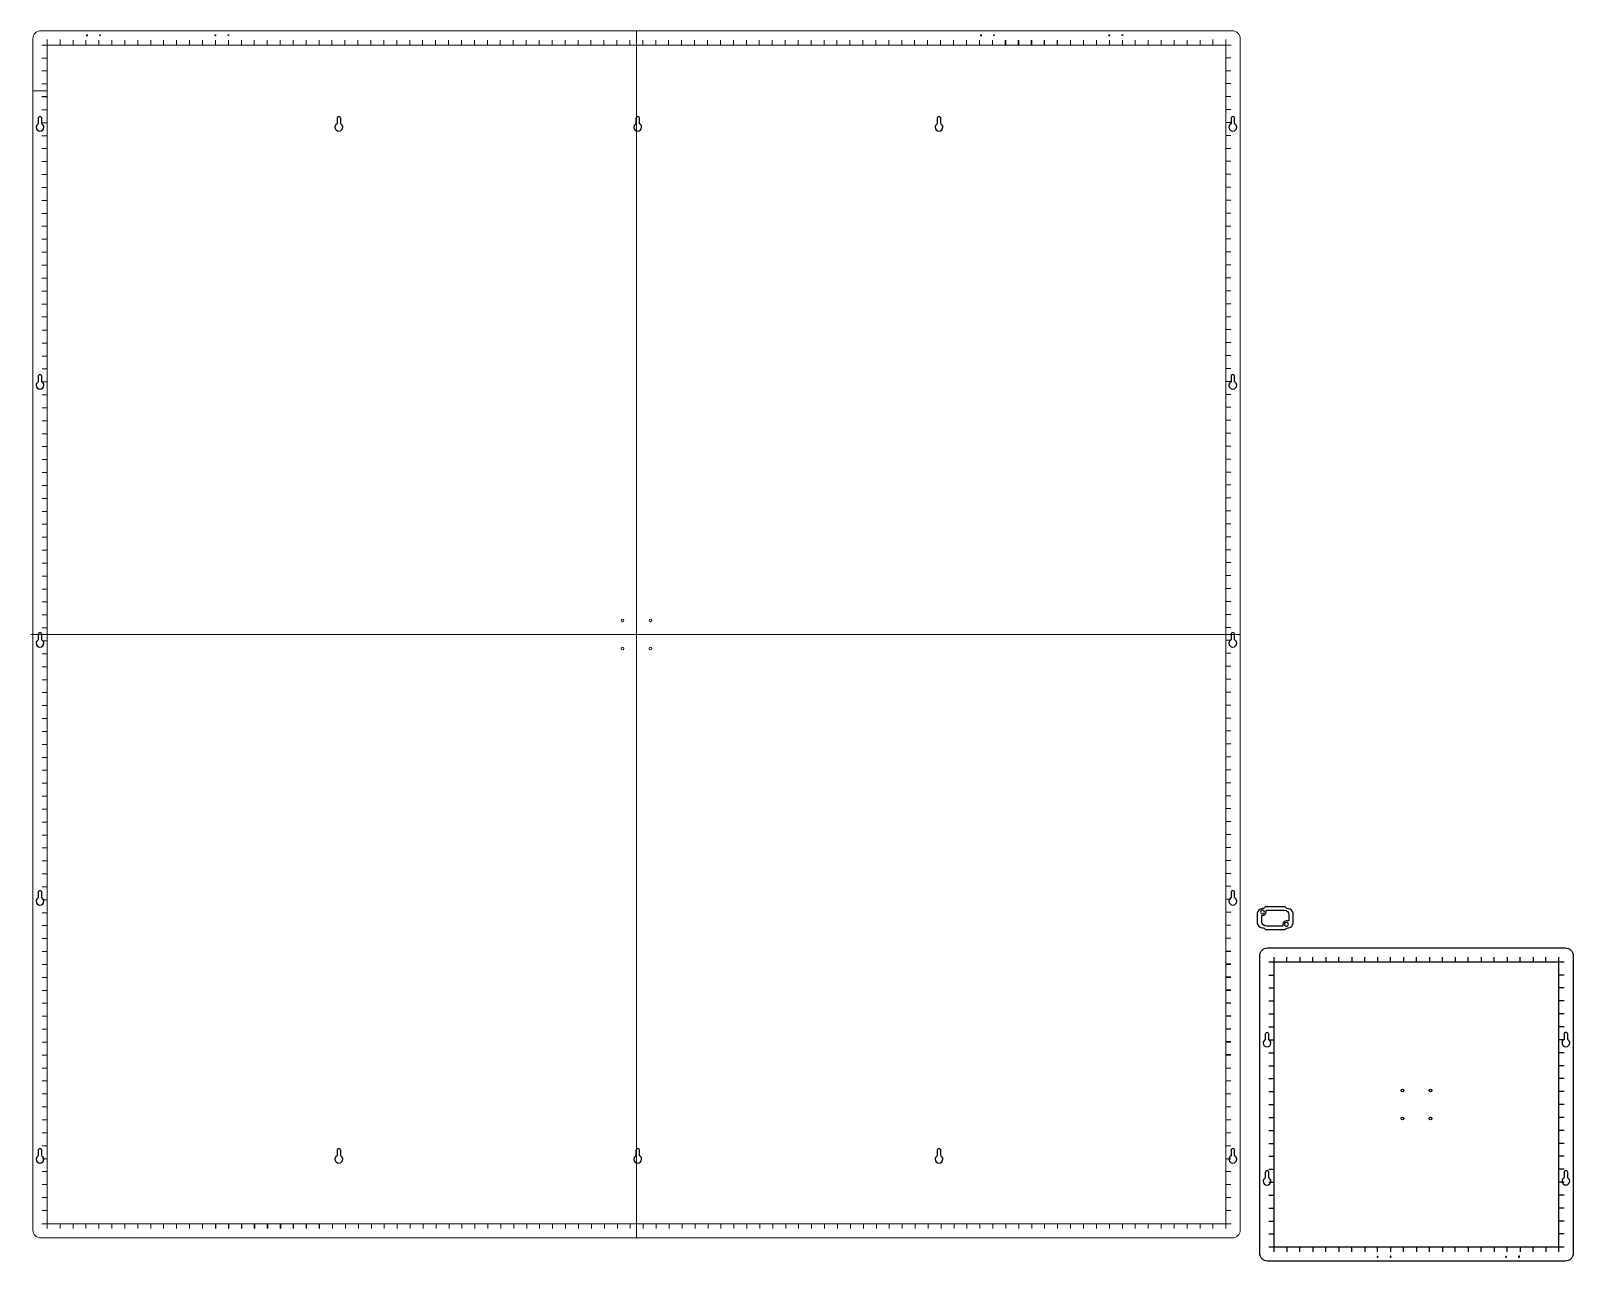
# Model space of a CAD drawing. Header units: millimetres. Extents: x 26 to 979, y 13 to 773.
import ezdxf

# ---------------------------------------------------------------- set-up
doc = ezdxf.new("R2010")
doc.units = ezdxf.units.MM
doc.layers.add('Build platform acrylic', color=1, linetype='CONTINUOUS', lineweight=0, true_color=0xff0000)
doc.layers.add('Build platform acrylic text', color=5, linetype='CONTINUOUS', lineweight=0, true_color=0x0000ff)
doc.layers.add('Layer_1', color=7, linetype='CONTINUOUS', true_color=0xffffff)

msp = doc.modelspace()

# ---------------------------------------------------------------- linework, layer by layer
at = {"layer": 'Build platform acrylic', "color": 1, "true_color": 0xff0000}
for p, q in [((676.79, 772.97), (124.46, 772.97)), ((27.66, 123.83), (27.66, 676.16)), ((773.59, 123.83), (773.59, 676.16)), ((676.79, 27.03), (124.46, 27.03))]:
    msp.add_line(p, q, dxfattribs=at)
for points in [[(32.46, 772.97), (216.46, 772.97), (216.46, 772.97)], [(584.79, 772.97), (768.79, 772.97), (768.79, 772.97)], [(27.66, 584.16), (27.66, 768.17)], [(773.59, 768.17), (773.59, 584.16)], [(391.96, 407.85), (391.96, 407.85)], [(409.29, 407.85), (409.29, 407.85)], [(391.96, 390.52), (391.96, 390.52)], [(409.24, 390.52), (409.24, 390.52)], [(27.66, 31.83), (27.66, 215.84)], [(773.59, 215.84), (773.59, 31.83)], [(216.46, 27.03), (32.46, 27.03)], [(768.79, 27.03), (584.79, 27.03)]]:
    msp.add_lwpolyline(points, dxfattribs=at)
for points in [[(27.66, 768.17), (27.66, 770.82), (29.81, 772.97), (32.46, 772.97)], [(768.79, 772.97), (771.44, 772.97), (773.59, 770.82), (773.59, 768.17)], [(391.16, 408.65), (391.16, 409.09), (391.52, 409.45), (391.96, 409.45)], [(391.96, 407.85), (391.52, 407.85), (391.16, 408.21), (391.16, 408.65)], [(391.96, 409.45), (392.4, 409.45), (392.76, 409.09), (392.76, 408.65)], [(392.76, 408.65), (392.76, 408.21), (392.4, 407.85), (391.96, 407.85)], [(408.49, 408.65), (408.49, 409.09), (408.85, 409.45), (409.29, 409.45)], [(409.29, 407.85), (408.85, 407.85), (408.49, 408.21), (408.49, 408.65)], [(409.29, 409.45), (409.73, 409.45), (410.09, 409.09), (410.09, 408.65)], [(410.09, 408.65), (410.09, 408.21), (409.73, 407.85), (409.29, 407.85)], [(391.16, 391.32), (391.16, 391.76), (391.52, 392.12), (391.96, 392.12)], [(391.96, 390.52), (391.52, 390.52), (391.16, 390.88), (391.16, 391.32)], [(391.96, 392.12), (392.4, 392.12), (392.76, 391.76), (392.76, 391.32)], [(392.76, 391.32), (392.76, 390.88), (392.4, 390.52), (391.96, 390.52)], [(408.44, 391.32), (408.44, 391.76), (408.8, 392.12), (409.24, 392.12)], [(409.24, 390.52), (408.8, 390.52), (408.44, 390.88), (408.44, 391.32)], [(409.24, 392.12), (409.68, 392.12), (410.04, 391.76), (410.04, 391.32)], [(410.04, 391.32), (410.04, 390.88), (409.68, 390.52), (409.24, 390.52)], [(32.46, 27.03), (29.81, 27.03), (27.66, 29.18), (27.66, 31.83)], [(773.59, 31.83), (773.59, 29.18), (771.44, 27.03), (768.79, 27.03)]]:
    msp.add_open_spline(points, degree=3, dxfattribs=at)
at = {"layer": 'Build platform acrylic text', "color": 5, "true_color": 0x0000ff}
for p, q in [((400.63, 27.03), (400.63, 772.97)), ((773.59, 400), (27.66, 400))]:
    msp.add_line(p, q, dxfattribs=at)
at = {"layer": 'Build platform acrylic text'}
for p, q in [((27.66, 735.81), (36.46, 735.81)), ((26.41, 400), (578.74, 400))]:
    msp.add_line(p, q, dxfattribs=at)
at = {"layer": 'Build platform acrylic text', "color": 5, "true_color": 0x0000ff}
for points in [[(215.71, 764.17), (33.21, 764.17)], [(215.71, 764.17), (33.21, 764.17)], [(36.46, 767.58), (36.46, 585.08)], [(36.46, 767.25), (36.46, 585.08)], [(44.46, 767.58), (44.46, 764.33)], [(44.46, 764.17), (44.46, 767.25)], [(44.46, 764.17), (44.46, 767.25)], [(52.46, 767.25), (52.46, 764.17)], [(52.46, 767.25), (52.46, 764.17)], [(60.46, 764.17), (60.46, 767.25)], [(60.46, 764.17), (60.46, 767.25)], [(60.77, 770.19), (60.77, 770.19)], [(68.46, 767.25), (68.46, 764.17)], [(68.46, 767.25), (68.46, 764.17)], [(68.82, 770.34), (68.82, 770.34)], [(76.46, 764.17), (76.46, 767.25)], [(76.46, 764.17), (76.46, 767.25)], [(84.46, 767.25), (84.46, 764.17)], [(84.46, 767.25), (84.46, 764.17)], [(92.46, 764.17), (92.46, 767.25)], [(92.46, 764.17), (92.46, 767.25)], [(100.46, 767.25), (100.46, 764.17)], [(100.46, 767.25), (100.46, 764.17)], [(108.46, 764.17), (108.46, 767.25)], [(108.46, 764.17), (108.46, 767.25)], [(116.46, 767.25), (116.46, 764.17)], [(116.46, 767.25), (116.46, 764.17)], [(124.46, 764.17), (124.46, 767.25)], [(124.46, 764.17), (124.46, 767.25)], [(132.46, 767.25), (132.46, 764.17)], [(132.46, 767.25), (132.46, 764.17)], [(140.12, 770.19), (140.12, 770.19)], [(140.46, 764.17), (140.46, 767.25)], [(140.46, 764.17), (140.46, 767.25)], [(148.16, 770.34), (148.16, 770.34)], [(148.46, 767.25), (148.46, 764.17)], [(148.46, 767.25), (148.46, 764.17)], [(156.46, 764.17), (156.46, 767.25)], [(156.46, 764.17), (156.46, 767.25)], [(164.46, 767.25), (164.46, 764.17)], [(164.46, 767.25), (164.46, 764.17)], [(172.46, 764.17), (172.46, 767.25)], [(172.46, 764.17), (172.46, 767.25)], [(180.46, 767.25), (180.46, 764.17)], [(180.46, 767.25), (180.46, 764.17)], [(367.71, 764.17), (185.22, 764.17)], [(188.46, 764.17), (188.46, 767.25)], [(188.46, 764.17), (188.46, 767.25)], [(196.46, 767.25), (196.46, 764.17)], [(196.46, 767.25), (196.46, 764.17)], [(196.46, 764.17), (196.46, 767.25)], [(204.46, 764.17), (204.46, 767.25)], [(204.46, 764.17), (204.46, 767.25)], [(204.46, 767.25), (204.46, 764.17)], [(212.46, 764.17), (212.46, 767.25)], [(220.46, 767.25), (220.46, 764.17)], [(228.47, 764.17), (228.47, 767.25)], [(236.46, 767.25), (236.46, 764.17)], [(244.47, 764.17), (244.47, 767.25)], [(252.47, 767.25), (252.47, 764.17)], [(260.47, 764.17), (260.47, 767.25)], [(268.47, 767.25), (268.47, 764.17)], [(276.47, 764.17), (276.47, 767.25)], [(284.47, 767.25), (284.47, 764.17)], [(292.47, 764.17), (292.47, 767.25)], [(300.47, 767.25), (300.47, 764.17)], [(308.47, 764.17), (308.47, 767.25)], [(316.47, 767.25), (316.47, 764.17)], [(324.47, 764.17), (324.47, 767.25)], [(332.47, 767.25), (332.47, 764.17)], [(519.72, 764.17), (337.22, 764.17)], [(340.47, 764.17), (340.47, 767.25)], [(348.47, 767.25), (348.47, 764.17)], [(348.47, 764.17), (348.47, 767.25)], [(356.47, 764.17), (356.47, 767.25)], [(356.47, 767.25), (356.47, 764.17)], [(364.47, 764.17), (364.47, 767.25)], [(372.47, 767.25), (372.47, 764.17)], [(380.47, 764.17), (380.47, 767.25)], [(388.47, 767.25), (388.47, 764.17)], [(396.47, 764.17), (396.47, 767.25)], [(404.47, 767.25), (404.47, 764.17)], [(412.47, 764.17), (412.47, 767.25)], [(420.47, 767.25), (420.47, 764.17)], [(428.47, 764.17), (428.47, 767.25)], [(436.47, 767.25), (436.47, 764.17)], [(444.47, 764.17), (444.47, 767.25)], [(452.47, 767.25), (452.47, 764.17)], [(460.47, 764.17), (460.47, 767.25)], [(468.47, 767.25), (468.47, 764.17)], [(476.47, 764.17), (476.47, 767.25)], [(484.47, 767.25), (484.47, 764.17)], [(671.72, 764.17), (489.22, 764.17)], [(492.47, 764.17), (492.47, 767.25)], [(500.47, 767.25), (500.47, 764.17)], [(500.47, 764.17), (500.47, 767.25)], [(508.47, 764.17), (508.47, 767.25)], [(508.47, 767.25), (508.47, 764.17)], [(516.47, 764.17), (516.47, 767.25)], [(524.47, 767.25), (524.47, 764.17)], [(532.47, 764.17), (532.47, 767.25)], [(540.47, 767.25), (540.47, 764.17)], [(548.47, 764.17), (548.47, 767.25)], [(556.47, 767.25), (556.47, 764.17)], [(564.47, 764.17), (564.47, 767.25)], [(572.47, 767.25), (572.47, 764.17)], [(580.47, 764.17), (580.47, 767.25)], [(768.04, 764.17), (585.54, 764.17)], [(768.04, 764.17), (585.54, 764.17)], [(588.47, 767.25), (588.47, 764.17)], [(596.47, 764.17), (596.47, 767.25)], [(604.47, 767.25), (604.47, 764.17)], [(612.47, 764.17), (612.47, 767.25)], [(613.1, 770.19), (613.1, 770.19)], [(620.47, 767.25), (620.47, 764.17)], [(621.15, 770.34), (621.15, 770.34)], [(628.47, 764.17), (628.47, 767.25)], [(628.79, 764.17), (628.79, 767.25)], [(628.79, 764.17), (628.79, 767.25)], [(636.47, 767.25), (636.47, 764.17)], [(636.79, 767.25), (636.79, 764.17)], [(636.79, 767.25), (636.79, 764.17)], [(644.47, 764.17), (644.47, 767.25)], [(644.79, 764.17), (644.79, 767.25)], [(644.79, 764.17), (644.79, 767.25)], [(652.47, 767.25), (652.47, 764.17)], [(652.79, 767.25), (652.79, 764.17)], [(652.79, 767.25), (652.79, 764.17)], [(660.47, 764.17), (660.47, 767.25)], [(660.79, 764.17), (660.79, 767.25)], [(660.79, 764.17), (660.79, 767.25)], [(668.79, 767.25), (668.79, 764.17)], [(668.79, 767.25), (668.79, 764.17)], [(676.79, 764.17), (676.79, 767.25)], [(676.79, 764.17), (676.79, 767.25)], [(684.79, 767.25), (684.79, 764.17)], [(684.79, 767.25), (684.79, 764.17)], [(692.45, 770.19), (692.45, 770.19)], [(692.79, 764.17), (692.79, 767.25)], [(692.79, 764.17), (692.79, 767.25)], [(700.49, 770.34), (700.49, 770.34)], [(700.79, 767.25), (700.79, 764.17)], [(700.79, 767.25), (700.79, 764.17)], [(708.79, 764.17), (708.79, 767.25)], [(708.79, 764.17), (708.79, 767.25)], [(716.79, 767.25), (716.79, 764.17)], [(716.79, 767.25), (716.79, 764.17)], [(724.79, 764.17), (724.79, 767.25)], [(724.79, 764.17), (724.79, 767.25)], [(732.79, 767.25), (732.79, 764.17)], [(732.79, 767.25), (732.79, 764.17)], [(740.79, 764.17), (740.79, 767.25)], [(740.79, 764.17), (740.79, 767.25)], [(748.79, 767.25), (748.79, 764.17)], [(748.79, 767.25), (748.79, 764.17)], [(756.79, 767.58), (756.79, 764.33)], [(756.79, 764.17), (756.79, 767.25)], [(756.79, 764.17), (756.79, 767.25)], [(764.79, 585.08), (764.79, 767.58)], [(33.21, 756.17), (36.46, 756.17)], [(33.21, 756.17), (36.46, 756.17)], [(764.79, 756.33), (767.87, 756.33)], [(33.21, 748.17), (36.46, 748.17)], [(767.87, 748.33), (764.79, 748.33)], [(33.21, 740.17), (36.46, 740.17)], [(764.79, 740.33), (767.87, 740.33)], [(33.21, 732.17), (36.46, 732.17)], [(33.38, 732.33), (36.46, 732.33)], [(767.87, 732.33), (764.79, 732.33)], [(764.79, 724.33), (767.87, 724.33)], [(33.21, 724.17), (36.46, 724.17)], [(33.21, 716.17), (36.46, 716.17)], [(767.87, 716.33), (764.79, 716.33)], [(33.21, 708.17), (36.46, 708.17)], [(764.79, 708.33), (767.87, 708.33)], [(33.21, 700.17), (36.46, 700.17)], [(767.87, 700.33), (764.79, 700.33)], [(33.21, 692.17), (36.46, 692.17)], [(764.79, 692.33), (767.87, 692.33)], [(33.21, 684.17), (36.46, 684.17)], [(767.87, 684.33), (764.79, 684.33)], [(33.21, 676.16), (36.46, 676.16)], [(33.21, 668.16), (36.46, 668.16)], [(36.46, 671.26), (36.46, 488.76)], [(764.79, 676.33), (767.87, 676.33)], [(767.87, 668.33), (764.79, 668.33)], [(33.21, 660.16), (36.46, 660.16)], [(764.79, 660.33), (767.87, 660.33)], [(33.21, 652.16), (36.46, 652.16)], [(767.87, 652.33), (764.79, 652.33)], [(33.21, 644.16), (36.46, 644.16)], [(764.79, 644.33), (767.87, 644.33)], [(33.21, 636.16), (36.46, 636.16)], [(767.87, 636.33), (764.79, 636.33)], [(33.21, 628.16), (36.46, 628.16)], [(33.21, 620.16), (36.46, 620.16)], [(764.79, 628.33), (767.87, 628.33)], [(767.87, 620.33), (764.79, 620.33)], [(33.21, 612.16), (36.46, 612.16)], [(764.79, 433.08), (764.79, 615.58)], [(764.79, 612.33), (767.87, 612.33)], [(33.21, 604.16), (36.46, 604.16)], [(767.87, 604.33), (764.79, 604.33)], [(764.79, 604.33), (767.87, 604.33)], [(33.21, 596.16), (36.46, 596.16)], [(764.79, 596.33), (767.87, 596.33)], [(767.87, 596.33), (764.79, 596.33)], [(33.38, 588.01), (36.46, 588.01)], [(764.79, 588.33), (767.87, 588.33)], [(36.46, 580.01), (33.38, 580.01)], [(33.38, 572.01), (36.46, 572.01)], [(767.87, 580.33), (764.79, 580.33)], [(764.79, 572.33), (767.87, 572.33)], [(36.46, 564.01), (33.38, 564.01)], [(767.87, 564.33), (764.79, 564.33)], [(33.38, 556.01), (36.46, 556.01)], [(764.79, 556.33), (767.87, 556.33)], [(36.46, 548.01), (33.38, 548.01)], [(767.87, 548.33), (764.79, 548.33)], [(33.38, 540.01), (36.46, 540.01)], [(764.79, 540.33), (767.87, 540.33)], [(36.46, 532.01), (33.38, 532.01)], [(767.87, 532.33), (764.79, 532.33)], [(764.79, 524.33), (767.87, 524.33)], [(33.38, 524.01), (36.46, 524.01)], [(36.46, 516.01), (33.38, 516.01)], [(36.46, 519.26), (36.46, 336.76)], [(767.87, 516.33), (764.79, 516.33)], [(36.46, 508.01), (33.38, 508.01)], [(33.38, 508.01), (36.46, 508.01)], [(764.79, 508.33), (767.87, 508.33)], [(33.38, 500.01), (36.46, 500.01)], [(36.46, 500.01), (33.38, 500.01)], [(767.87, 500.33), (764.79, 500.33)], [(36.46, 492.01), (33.38, 492.01)], [(764.79, 492.33), (767.87, 492.33)], [(33.38, 484.01), (36.46, 484.01)], [(767.87, 484.33), (764.79, 484.33)], [(36.46, 476.01), (33.38, 476.01)], [(33.38, 468.01), (36.46, 468.01)], [(764.79, 476.33), (767.87, 476.33)], [(767.87, 468.33), (764.79, 468.33)], [(36.46, 460.01), (33.38, 460.01)], [(764.79, 281.08), (764.79, 463.57)], [(764.79, 460.33), (767.87, 460.33)], [(33.38, 452.01), (36.46, 452.01)], [(767.87, 452.33), (764.79, 452.33)], [(764.79, 452.33), (767.87, 452.33)], [(36.46, 444.01), (33.38, 444.01)], [(764.79, 444.33), (767.87, 444.33)], [(767.87, 444.33), (764.79, 444.33)], [(33.38, 436.01), (36.46, 436.01)], [(764.79, 436.33), (767.87, 436.33)], [(36.46, 428.01), (33.38, 428.01)], [(33.38, 420.01), (36.46, 420.01)], [(767.87, 428.33), (764.79, 428.33)], [(764.79, 420.32), (767.87, 420.32)], [(36.46, 412.01), (33.38, 412.01)], [(767.87, 412.32), (764.79, 412.32)], [(33.38, 404.01), (36.46, 404.01)], [(764.79, 404.32), (767.87, 404.32)], [(36.46, 396.01), (33.38, 396.01)], [(767.87, 396.32), (764.79, 396.32)], [(33.38, 388.01), (36.46, 388.01)], [(764.79, 388.32), (767.87, 388.32)], [(36.46, 380.01), (33.38, 380.01)], [(33.38, 372.01), (36.46, 372.01)], [(767.87, 380.32), (764.79, 380.32)], [(764.79, 372.32), (767.87, 372.32)], [(36.46, 364.01), (33.38, 364.01)], [(36.46, 367.25), (36.46, 184.76)], [(767.87, 364.32), (764.79, 364.32)], [(36.46, 356.01), (33.38, 356.01)], [(33.38, 356.01), (36.46, 356.01)], [(764.79, 356.32), (767.87, 356.32)], [(33.38, 348.01), (36.46, 348.01)], [(36.46, 348.01), (33.38, 348.01)], [(767.87, 348.32), (764.79, 348.32)], [(36.46, 340.01), (33.38, 340.01)], [(764.79, 340.32), (767.87, 340.32)], [(33.38, 332.01), (36.46, 332.01)], [(36.46, 324.01), (33.38, 324.01)], [(767.87, 332.32), (764.79, 332.32)], [(764.79, 324.32), (767.87, 324.32)], [(33.38, 316.01), (36.46, 316.01)], [(767.87, 316.32), (764.79, 316.32)], [(36.46, 308.01), (33.38, 308.01)], [(764.79, 129.07), (764.79, 311.57)], [(764.79, 308.32), (767.87, 308.32)], [(33.38, 300.01), (36.46, 300.01)], [(767.87, 300.32), (764.79, 300.32)], [(764.79, 300.32), (767.87, 300.32)], [(36.46, 292.01), (33.38, 292.01)], [(764.79, 292.32), (767.87, 292.32)], [(767.87, 292.32), (764.79, 292.32)], [(33.38, 284.01), (36.46, 284.01)], [(764.79, 284.32), (767.87, 284.32)], [(36.46, 276.01), (33.38, 276.01)], [(33.38, 268.01), (36.46, 268.01)], [(767.87, 276.32), (764.79, 276.32)], [(764.79, 268.32), (767.87, 268.32)], [(36.46, 260.01), (33.38, 260.01)], [(767.87, 260.32), (764.79, 260.32)], [(33.38, 252.01), (36.46, 252.01)], [(764.79, 252.32), (767.87, 252.32)], [(36.46, 244.01), (33.38, 244.01)], [(767.87, 244.32), (764.79, 244.32)], [(33.38, 236), (36.46, 236)], [(764.79, 236.32), (767.87, 236.32)], [(36.46, 228.01), (33.38, 228.01)], [(33.38, 220), (36.46, 220)], [(767.87, 228.32), (764.79, 228.32)], [(764.79, 220.32), (767.87, 220.32)], [(36.46, 212), (33.38, 212)], [(36.46, 215.25), (36.46, 32.75)], [(36.46, 214.92), (36.46, 32.75)], [(764.79, 32.75), (764.79, 215.25)], [(764.79, 214.92), (764.79, 32.75)], [(767.87, 212.32), (764.79, 212.32)], [(36.46, 204), (33.38, 204)], [(33.38, 204), (36.46, 204)], [(764.79, 204.32), (767.87, 204.32)], [(764.79, 204), (767.87, 204)], [(33.38, 196), (36.46, 196)], [(36.46, 196), (33.38, 196)], [(767.87, 196.32), (764.79, 196.32)], [(767.87, 196), (764.79, 196)], [(36.46, 188), (33.38, 188)], [(764.79, 188.32), (767.87, 188.32)], [(764.79, 188), (767.87, 188)], [(33.38, 180), (36.46, 180)], [(36.46, 172), (33.38, 172)], [(767.87, 180.32), (764.79, 180.32)], [(767.87, 180), (764.79, 180)], [(764.79, 172.32), (767.87, 172.32)], [(764.79, 172), (767.87, 172)], [(33.38, 164), (36.46, 164)], [(767.87, 164.32), (764.79, 164.32)], [(767.87, 164), (764.79, 164)], [(36.46, 156), (33.38, 156)], [(764.79, 156.32), (767.87, 156.32)], [(764.79, 156), (767.87, 156)], [(33.38, 148), (36.46, 148)], [(767.87, 148.32), (764.79, 148.32)], [(767.87, 148), (764.79, 148)], [(36.46, 140), (33.38, 140)], [(764.79, 140.32), (767.87, 140.32)], [(764.79, 140), (767.87, 140)], [(33.38, 132), (36.46, 132)], [(36.46, 124), (33.38, 124)], [(767.87, 132), (764.79, 132)], [(764.79, 124), (767.87, 124)], [(33.38, 116), (36.46, 116)], [(767.87, 116), (764.79, 116)], [(36.46, 108), (33.38, 108)], [(764.79, 108), (767.87, 108)], [(33.38, 100), (36.46, 100)], [(767.87, 100), (764.79, 100)], [(36.46, 92), (33.38, 92)], [(764.79, 92), (767.87, 92)], [(33.38, 84), (36.46, 84)], [(767.87, 84), (764.79, 84)], [(36.46, 76), (33.38, 76)], [(33.38, 68), (36.46, 68)], [(764.79, 76), (767.87, 76)], [(767.87, 68), (764.79, 68)], [(36.46, 60), (33.38, 60)], [(764.79, 60), (767.87, 60)], [(33.38, 52), (36.46, 52)], [(767.87, 52), (764.79, 52)], [(36.46, 44), (33.38, 44)], [(764.79, 44), (767.87, 44)], [(33.21, 35.83), (215.71, 35.83)], [(44.46, 32.75), (44.46, 36)], [(44.46, 35.83), (44.46, 32.75)], [(52.46, 32.75), (52.46, 35.83)], [(60.46, 35.83), (60.46, 32.75)], [(68.46, 32.75), (68.46, 35.83)], [(76.46, 35.83), (76.46, 32.75)], [(84.46, 32.75), (84.46, 35.83)], [(92.46, 35.83), (92.46, 32.75)], [(100.46, 32.75), (100.46, 35.83)], [(108.46, 35.83), (108.46, 32.75)], [(116.46, 32.75), (116.46, 35.83)], [(124.46, 35.83), (124.46, 32.75)], [(129.53, 35.83), (312.03, 35.83)], [(132.46, 32.75), (132.46, 35.83)], [(140.46, 35.83), (140.46, 32.75)], [(140.78, 35.83), (140.78, 32.75)], [(148.46, 32.75), (148.46, 35.83)], [(148.78, 32.75), (148.78, 35.83)], [(156.46, 35.83), (156.46, 32.75)], [(156.78, 35.83), (156.78, 32.75)], [(164.46, 32.75), (164.46, 35.83)], [(164.78, 32.75), (164.78, 35.83)], [(172.46, 35.83), (172.46, 32.75)], [(172.78, 35.83), (172.78, 32.75)], [(180.46, 32.75), (180.46, 35.83)], [(180.78, 32.75), (180.78, 35.83)], [(188.46, 35.83), (188.46, 32.75)], [(188.78, 35.83), (188.78, 32.75)], [(196.46, 32.75), (196.46, 35.83)], [(196.78, 32.75), (196.78, 35.83)], [(204.46, 35.83), (204.46, 32.75)], [(204.78, 35.83), (204.78, 32.75)], [(212.78, 32.75), (212.78, 35.83)], [(220.78, 35.83), (220.78, 32.75)], [(228.78, 32.75), (228.78, 35.83)], [(236.78, 35.83), (236.78, 32.75)], [(244.78, 32.75), (244.78, 35.83)], [(252.78, 35.83), (252.78, 32.75)], [(260.78, 32.75), (260.78, 35.83)], [(268.78, 35.83), (268.78, 32.75)], [(276.78, 32.75), (276.78, 35.83)], [(281.54, 35.83), (464.03, 35.83)], [(284.78, 35.83), (284.78, 32.75)], [(292.78, 35.83), (292.78, 32.75)], [(292.78, 32.75), (292.78, 35.83)], [(300.78, 32.75), (300.78, 35.83)], [(300.78, 35.83), (300.78, 32.75)], [(308.78, 35.83), (308.78, 32.75)], [(316.79, 32.75), (316.79, 35.83)], [(324.78, 35.83), (324.78, 32.75)], [(332.78, 32.75), (332.78, 35.83)], [(340.78, 35.83), (340.78, 32.75)], [(348.78, 32.75), (348.78, 35.83)], [(356.78, 35.83), (356.78, 32.75)], [(364.79, 32.75), (364.79, 35.83)], [(372.78, 35.83), (372.78, 32.75)], [(380.78, 32.75), (380.78, 35.83)], [(388.79, 35.83), (388.79, 32.75)], [(396.78, 32.75), (396.78, 35.83)], [(404.79, 35.83), (404.79, 32.75)], [(412.79, 32.75), (412.79, 35.83)], [(420.78, 35.83), (420.78, 32.75)], [(428.79, 32.75), (428.79, 35.83)], [(433.54, 35.83), (616.04, 35.83)], [(436.79, 35.83), (436.79, 32.75)], [(444.79, 35.83), (444.79, 32.75)], [(444.79, 32.75), (444.79, 35.83)], [(452.79, 32.75), (452.79, 35.83)], [(452.79, 35.83), (452.79, 32.75)], [(460.79, 35.83), (460.79, 32.75)], [(468.79, 32.75), (468.79, 35.83)], [(476.79, 35.83), (476.79, 32.75)], [(484.79, 32.75), (484.79, 35.83)], [(492.79, 35.83), (492.79, 32.75)], [(500.79, 32.75), (500.79, 35.83)], [(508.79, 35.83), (508.79, 32.75)], [(516.79, 32.75), (516.79, 35.83)], [(524.79, 35.83), (524.79, 32.75)], [(532.79, 32.75), (532.79, 35.83)], [(540.79, 35.83), (540.79, 32.75)], [(548.79, 32.75), (548.79, 35.83)], [(556.79, 35.83), (556.79, 32.75)], [(564.79, 32.75), (564.79, 35.83)], [(572.79, 35.83), (572.79, 32.75)], [(580.79, 32.75), (580.79, 35.83)], [(585.54, 35.83), (768.04, 35.83)], [(588.79, 35.83), (588.79, 32.75)], [(596.79, 35.83), (596.79, 32.75)], [(596.79, 32.75), (596.79, 35.83)], [(604.79, 32.75), (604.79, 35.83)], [(604.79, 35.83), (604.79, 32.75)], [(612.79, 35.83), (612.79, 32.75)], [(620.79, 32.75), (620.79, 35.83)], [(628.79, 35.83), (628.79, 32.75)], [(636.79, 32.75), (636.79, 35.83)], [(644.79, 35.83), (644.79, 32.75)], [(652.79, 32.75), (652.79, 35.83)], [(660.79, 35.83), (660.79, 32.75)], [(668.79, 32.75), (668.79, 35.83)], [(676.79, 35.83), (676.79, 32.75)], [(684.79, 32.75), (684.79, 35.83)], [(692.79, 35.83), (692.79, 32.75)], [(700.79, 32.75), (700.79, 35.83)], [(708.79, 35.83), (708.79, 32.75)], [(716.79, 32.75), (716.79, 35.83)], [(724.79, 35.83), (724.79, 32.75)], [(732.79, 32.75), (732.79, 35.83)], [(740.79, 35.83), (740.79, 32.75)], [(748.79, 32.75), (748.79, 35.83)], [(756.79, 32.75), (756.79, 36)], [(756.79, 35.83), (756.79, 32.75)]]:
    msp.add_lwpolyline(points, dxfattribs=at)
for points in [[(61.1, 770.59), (60.91, 770.59), (60.77, 770.43), (60.77, 770.19)], [(60.77, 770.19), (60.77, 769.98), (60.9, 769.84), (61.09, 769.84)], [(61.09, 769.84), (61.24, 769.84), (61.36, 769.91), (61.42, 770.01)], [(61.44, 770.1), (61.44, 770.38), (61.33, 770.59), (61.1, 770.59)], [(61.42, 770.01), (61.43, 770.04), (61.44, 770.06), (61.44, 770.1)], [(68.82, 770.34), (68.81, 770.18), (68.94, 770.09), (69.13, 770.04)], [(69.1, 770.6), (68.92, 770.6), (68.82, 770.48), (68.82, 770.34)], [(69.38, 770.34), (69.38, 770.47), (69.3, 770.6), (69.1, 770.6)], [(69.13, 770.04), (69.27, 770.08), (69.38, 770.19), (69.38, 770.34)], [(140.44, 770.59), (140.26, 770.59), (140.12, 770.43), (140.12, 770.19)], [(140.12, 770.19), (140.12, 769.98), (140.25, 769.84), (140.44, 769.84)], [(140.78, 770.1), (140.78, 770.38), (140.68, 770.59), (140.44, 770.59)], [(140.44, 769.84), (140.59, 769.84), (140.71, 769.91), (140.76, 770.01)], [(140.76, 770.01), (140.78, 770.04), (140.78, 770.06), (140.78, 770.1)], [(148.45, 770.6), (148.27, 770.6), (148.16, 770.48), (148.16, 770.34)], [(148.16, 770.34), (148.16, 770.18), (148.29, 770.09), (148.48, 770.04)], [(148.73, 770.34), (148.73, 770.47), (148.65, 770.6), (148.45, 770.6)], [(148.48, 770.04), (148.62, 770.08), (148.73, 770.19), (148.73, 770.34)], [(613.43, 770.59), (613.24, 770.59), (613.1, 770.43), (613.1, 770.19)], [(613.1, 770.19), (613.1, 769.98), (613.23, 769.84), (613.42, 769.84)], [(613.42, 769.84), (613.57, 769.84), (613.69, 769.91), (613.75, 770.01)], [(613.77, 770.1), (613.77, 770.38), (613.66, 770.59), (613.43, 770.59)], [(613.75, 770.01), (613.76, 770.04), (613.77, 770.06), (613.77, 770.1)], [(621.15, 770.34), (621.14, 770.18), (621.27, 770.09), (621.46, 770.04)], [(621.43, 770.6), (621.25, 770.6), (621.15, 770.48), (621.15, 770.34)], [(621.71, 770.34), (621.71, 770.47), (621.63, 770.6), (621.43, 770.6)], [(621.46, 770.04), (621.6, 770.08), (621.71, 770.19), (621.71, 770.34)], [(692.77, 770.59), (692.59, 770.59), (692.45, 770.43), (692.45, 770.19)], [(692.45, 770.19), (692.45, 769.98), (692.58, 769.84), (692.77, 769.84)], [(693.11, 770.1), (693.11, 770.38), (693.01, 770.59), (692.77, 770.59)], [(692.77, 769.84), (692.92, 769.84), (693.04, 769.91), (693.09, 770.01)], [(693.09, 770.01), (693.11, 770.04), (693.11, 770.06), (693.11, 770.1)], [(700.78, 770.6), (700.6, 770.6), (700.49, 770.48), (700.49, 770.34)], [(700.49, 770.34), (700.49, 770.18), (700.62, 770.09), (700.81, 770.04)], [(701.06, 770.34), (701.06, 770.47), (700.98, 770.6), (700.78, 770.6)], [(700.81, 770.04), (700.95, 770.08), (701.06, 770.19), (701.06, 770.34)]]:
    msp.add_open_spline(points, degree=3, dxfattribs=at)
at = {"layer": 'Layer_1', "color": 1, "true_color": 0xff0000}
for points in [[(30.94, 718.72), (30.94, 715.52)], [(33.18, 715.52), (33.18, 718.72)], [(215.6, 718.72), (215.6, 715.52)], [(217.84, 715.52), (217.84, 718.72)], [(400.26, 718.72), (400.26, 715.52)], [(402.5, 715.52), (402.5, 718.72)], [(586.39, 718.72), (586.39, 715.52)], [(588.63, 715.52), (588.63, 718.72)], [(767.93, 718.72), (767.93, 715.52)], [(770.17, 715.52), (770.17, 718.72)], [(29.66, 713.44), (29.66, 713.44)], [(214.32, 713.44), (214.32, 713.44)], [(398.98, 713.44), (398.98, 713.44)], [(585.11, 713.44), (585.11, 713.44)], [(766.65, 713.44), (766.65, 713.44)], [(29.66, 554), (29.66, 554)], [(30.94, 559.28), (30.94, 556.08)], [(33.18, 556.08), (33.18, 559.28)], [(766.65, 554), (766.65, 554)], [(767.93, 559.28), (767.93, 556.08)], [(770.17, 556.08), (770.17, 559.28)], [(29.66, 394.56), (29.66, 394.56)], [(30.94, 399.84), (30.94, 396.64)], [(33.18, 396.64), (33.18, 399.84)], [(766.65, 394.56), (766.65, 394.56)], [(767.93, 399.84), (767.93, 396.64)], [(770.17, 396.64), (770.17, 399.84)], [(30.94, 240.4), (30.94, 237.2)], [(33.18, 237.2), (33.18, 240.4)], [(767.93, 240.41), (767.93, 237.21)], [(770.17, 237.21), (770.17, 240.41)], [(29.66, 235.13), (29.66, 235.13)], [(766.65, 235.13), (766.65, 235.13)], [(801.35, 231.58), (789.12, 231.58), (789.12, 231.58)], [(789.57, 228.42), (789.56, 229.62), (800.84, 229.62)], [(803.49, 230.46), (803.37, 230.47)], [(784.18, 227.69), (784.18, 221.54)], [(787.03, 222.42), (787, 226.22), (787.36, 226.22)], [(788.56, 228.42), (788.56, 228.42)], [(799.96, 220.82), (799.96, 219.62), (789.83, 219.62), (789.83, 219.62)], [(803.64, 226.82), (803.64, 223.02), (802.16, 223.02)], [(803.36, 220.82), (803.36, 220.82)], [(806.31, 221.51), (806.31, 227.66)], [(787, 218.74), (787.12, 218.73)], [(789.14, 217.62), (801.37, 217.62)], [(785.71, 17.47), (785.71, 201.47)], [(790.52, 206.27), (974.52, 206.27)], [(979.32, 201.47), (979.32, 17.47)], [(789.06, 152.71), (789.06, 149.51)], [(791.3, 149.51), (791.3, 152.71)], [(973.72, 152.83), (973.72, 149.63)], [(975.96, 149.63), (975.96, 152.83)], [(787.78, 147.43), (787.78, 147.43)], [(972.44, 147.55), (972.44, 147.55)], [(873.9, 118.94), (873.9, 118.94)], [(891.18, 118.94), (891.18, 118.94)], [(873.85, 101.62), (873.85, 101.62)], [(891.18, 101.62), (891.18, 101.62)], [(30.94, 80.97), (30.94, 77.77)], [(33.18, 77.77), (33.18, 80.97)], [(215.6, 80.97), (215.6, 77.77)], [(217.84, 77.77), (217.84, 80.97)], [(400.26, 80.97), (400.26, 77.77)], [(402.5, 77.77), (402.5, 80.97)], [(586.39, 80.97), (586.39, 77.77)], [(588.63, 77.77), (588.63, 80.97)], [(767.93, 80.97), (767.93, 77.77)], [(770.17, 77.77), (770.17, 80.97)], [(29.66, 75.69), (29.66, 75.69)], [(214.32, 75.69), (214.32, 75.69)], [(398.98, 75.69), (398.98, 75.69)], [(585.11, 75.69), (585.11, 75.69)], [(766.65, 75.69), (766.65, 75.69)], [(789.06, 67.33), (789.06, 64.13)], [(791.3, 64.13), (791.3, 67.33)], [(973.72, 67.41), (973.72, 64.21)], [(975.96, 64.21), (975.96, 67.41)], [(787.78, 62.05), (787.78, 62.05)], [(972.44, 62.13), (972.44, 62.13)], [(974.52, 12.67), (790.52, 12.67), (790.52, 12.67)]]:
    msp.add_lwpolyline(points, dxfattribs=at)
at = {"layer": 'Layer_1', "color": 5, "true_color": 0x0000ff}
for points in [[(794.51, 18.38), (794.51, 200.55)], [(802.51, 197.47), (802.51, 200.55)], [(810.51, 200.55), (810.51, 197.47)], [(818.51, 197.47), (818.51, 200.55)], [(826.51, 200.55), (826.51, 197.47)], [(834.52, 197.47), (834.52, 200.55)], [(842.52, 200.55), (842.52, 197.47)], [(850.52, 197.47), (850.52, 200.55)], [(858.52, 200.55), (858.52, 197.47)], [(866.52, 197.47), (866.52, 200.55)], [(874.52, 200.55), (874.52, 197.47)], [(882.52, 197.47), (882.52, 200.55)], [(890.52, 200.55), (890.52, 197.47)], [(898.52, 197.47), (898.52, 200.55)], [(906.52, 200.55), (906.52, 197.47)], [(914.52, 197.47), (914.52, 200.55)], [(922.52, 200.55), (922.52, 197.47)], [(930.52, 197.47), (930.52, 200.55)], [(938.52, 200.55), (938.52, 197.47)], [(946.52, 197.47), (946.52, 200.55)], [(954.52, 200.55), (954.52, 197.47)], [(962.52, 197.47), (962.52, 200.55)], [(970.52, 18.38), (970.52, 200.55)], [(973.76, 197.47), (791.27, 197.47)], [(791.27, 189.47), (794.51, 189.47)], [(791.27, 181.47), (794.51, 181.47)], [(973.76, 189.47), (970.52, 189.47)], [(973.76, 181.47), (970.52, 181.47)], [(791.27, 173.47), (794.51, 173.47)], [(973.76, 173.47), (970.52, 173.47)], [(791.27, 165.47), (794.51, 165.47)], [(973.76, 165.47), (970.52, 165.47)], [(791.27, 157.47), (794.51, 157.47)], [(973.76, 157.47), (970.52, 157.47)], [(791.27, 149.47), (794.51, 149.47)], [(973.76, 149.47), (970.52, 149.47)], [(791.27, 141.47), (794.51, 141.47)], [(791.27, 133.47), (794.51, 133.47)], [(973.76, 141.47), (970.52, 141.47)], [(973.76, 133.47), (970.52, 133.47)], [(791.27, 125.47), (794.51, 125.47)], [(973.76, 125.47), (970.52, 125.47)], [(791.27, 117.47), (794.51, 117.47)], [(973.76, 117.47), (970.52, 117.47)], [(791.27, 109.47), (794.51, 109.47)], [(973.76, 109.47), (970.52, 109.47)], [(791.27, 101.46), (794.51, 101.46)], [(973.76, 101.46), (970.52, 101.46)], [(791.27, 93.46), (794.51, 93.46)], [(973.76, 93.46), (970.52, 93.46)], [(791.27, 85.46), (794.51, 85.46)], [(791.27, 77.46), (794.51, 77.46)], [(973.76, 85.46), (970.52, 85.46)], [(973.76, 77.46), (970.52, 77.46)], [(791.27, 69.46), (794.51, 69.46)], [(973.76, 69.46), (970.52, 69.46)], [(791.27, 61.46), (794.51, 61.46)], [(973.76, 61.46), (970.52, 61.46)], [(791.27, 53.46), (794.51, 53.46)], [(973.76, 53.46), (970.52, 53.46)], [(791.27, 45.46), (794.51, 45.46)], [(973.76, 45.46), (970.52, 45.46)], [(791.27, 37.46), (794.51, 37.46)], [(791.27, 29.46), (794.51, 29.46)], [(973.76, 37.46), (970.52, 37.46)], [(973.76, 29.46), (970.52, 29.46)], [(791.27, 21.46), (973.76, 21.46)], [(802.51, 21.46), (802.51, 18.38)], [(810.51, 18.38), (810.51, 21.46)], [(818.51, 21.46), (818.51, 18.38)], [(826.51, 18.38), (826.51, 21.46)], [(834.52, 21.46), (834.52, 18.38)], [(842.52, 18.38), (842.52, 21.46)], [(850.52, 21.46), (850.52, 18.38)], [(858.52, 18.38), (858.52, 21.46)], [(866.52, 21.46), (866.52, 18.38)], [(874.52, 18.38), (874.52, 21.46)], [(882.52, 21.46), (882.52, 18.38)], [(890.52, 18.38), (890.52, 21.46)], [(898.52, 21.46), (898.52, 18.38)], [(906.52, 18.38), (906.52, 21.46)], [(914.52, 21.46), (914.52, 18.38)], [(922.52, 18.38), (922.52, 21.46)], [(930.52, 21.46), (930.52, 18.38)], [(938.52, 18.38), (938.52, 21.46)], [(946.52, 21.46), (946.52, 18.38)], [(954.52, 18.38), (954.52, 21.46)], [(962.52, 21.46), (962.52, 18.38)], [(858.81, 15.29), (858.81, 15.29)], [(866.86, 15.44), (866.86, 15.44)], [(938.16, 15.29), (938.16, 15.29)], [(946.2, 15.44), (946.2, 15.44)]]:
    msp.add_lwpolyline(points, dxfattribs=at)
at = {"layer": 'Layer_1', "color": 1, "true_color": 0xff0000}
for points in [[(30.94, 715.52), (30.22, 715.1), (29.66, 714.33), (29.66, 713.44)], [(32.06, 719.92), (31.4, 719.92), (30.94, 719.38), (30.94, 718.72)], [(33.18, 718.72), (33.18, 719.38), (32.72, 719.92), (32.06, 719.92)], [(34.46, 713.44), (34.46, 714.33), (33.9, 715.1), (33.18, 715.52)], [(215.6, 715.52), (214.88, 715.1), (214.32, 714.33), (214.32, 713.44)], [(216.72, 719.92), (216.05, 719.92), (215.6, 719.38), (215.6, 718.72)], [(217.84, 718.72), (217.84, 719.38), (217.38, 719.92), (216.72, 719.92)], [(219.12, 713.44), (219.12, 714.33), (218.55, 715.1), (217.84, 715.52)], [(400.26, 715.52), (399.54, 715.1), (398.98, 714.33), (398.98, 713.44)], [(401.38, 719.92), (400.71, 719.92), (400.26, 719.38), (400.26, 718.72)], [(402.5, 718.72), (402.5, 719.38), (402.04, 719.92), (401.38, 719.92)], [(403.78, 713.44), (403.78, 714.33), (403.21, 715.1), (402.5, 715.52)], [(586.39, 715.52), (585.67, 715.1), (585.11, 714.33), (585.11, 713.44)], [(587.51, 719.92), (586.85, 719.92), (586.39, 719.38), (586.39, 718.72)], [(588.63, 718.72), (588.63, 719.38), (588.17, 719.92), (587.51, 719.92)], [(589.91, 713.44), (589.91, 714.33), (589.35, 715.1), (588.63, 715.52)], [(767.93, 715.52), (767.21, 715.1), (766.65, 714.33), (766.65, 713.44)], [(769.05, 719.92), (768.38, 719.92), (767.93, 719.38), (767.93, 718.72)], [(770.17, 718.72), (770.17, 719.38), (769.71, 719.92), (769.05, 719.92)], [(771.45, 713.44), (771.45, 714.33), (770.88, 715.1), (770.17, 715.52)], [(29.66, 713.44), (29.66, 712.11), (30.74, 711.04), (32.06, 711.04)], [(32.06, 711.04), (33.39, 711.04), (34.46, 712.11), (34.46, 713.44)], [(214.32, 713.44), (214.32, 712.12), (215.39, 711.04), (216.72, 711.04)], [(216.72, 711.04), (218.04, 711.04), (219.12, 712.12), (219.12, 713.44)], [(398.98, 713.44), (398.98, 712.11), (400.05, 711.04), (401.38, 711.04)], [(401.38, 711.04), (402.7, 711.04), (403.78, 712.11), (403.78, 713.44)], [(585.11, 713.44), (585.11, 712.12), (586.18, 711.04), (587.51, 711.04)], [(587.51, 711.04), (588.83, 711.04), (589.91, 712.12), (589.91, 713.44)], [(766.65, 713.44), (766.65, 712.12), (767.72, 711.04), (769.05, 711.04)], [(769.05, 711.04), (770.37, 711.04), (771.45, 712.12), (771.45, 713.44)], [(30.94, 556.08), (30.22, 555.66), (29.66, 554.89), (29.66, 554)], [(29.66, 554), (29.66, 552.68), (30.74, 551.6), (32.06, 551.6)], [(32.06, 560.48), (31.4, 560.48), (30.94, 559.94), (30.94, 559.28)], [(33.18, 559.28), (33.18, 559.94), (32.72, 560.48), (32.06, 560.48)], [(32.06, 551.6), (33.39, 551.6), (34.46, 552.68), (34.46, 554)], [(34.46, 554), (34.46, 554.89), (33.9, 555.66), (33.18, 556.08)], [(767.93, 556.08), (767.21, 555.67), (766.65, 554.89), (766.65, 554)], [(766.65, 554), (766.65, 552.68), (767.72, 551.6), (769.05, 551.6)], [(769.05, 560.48), (768.38, 560.48), (767.93, 559.94), (767.93, 559.28)], [(770.17, 559.28), (770.17, 559.94), (769.71, 560.48), (769.05, 560.48)], [(769.05, 551.6), (770.37, 551.6), (771.45, 552.68), (771.45, 554)], [(771.45, 554), (771.45, 554.89), (770.88, 555.67), (770.17, 556.08)], [(32.06, 401.04), (31.4, 401.04), (30.94, 400.5), (30.94, 399.84)], [(33.18, 399.84), (33.18, 400.5), (32.72, 401.04), (32.06, 401.04)], [(769.05, 401.04), (768.39, 401.04), (767.93, 400.5), (767.93, 399.84)], [(770.17, 399.84), (770.17, 400.5), (769.71, 401.04), (769.05, 401.04)], [(30.94, 396.64), (30.22, 396.22), (29.66, 395.45), (29.66, 394.56)], [(29.66, 394.56), (29.66, 393.24), (30.74, 392.16), (32.06, 392.16)], [(32.06, 392.16), (33.39, 392.16), (34.46, 393.24), (34.46, 394.56)], [(34.46, 394.56), (34.46, 395.45), (33.9, 396.22), (33.18, 396.64)], [(767.93, 396.64), (767.21, 396.22), (766.65, 395.45), (766.65, 394.56)], [(766.65, 394.56), (766.65, 393.24), (767.72, 392.16), (769.05, 392.16)], [(769.05, 392.16), (770.37, 392.16), (771.45, 393.24), (771.45, 394.56)], [(771.45, 394.56), (771.45, 395.45), (770.89, 396.22), (770.17, 396.64)], [(32.06, 241.6), (31.4, 241.6), (30.94, 241.07), (30.94, 240.4)], [(33.18, 240.4), (33.18, 241.07), (32.72, 241.6), (32.06, 241.6)], [(769.05, 241.61), (768.39, 241.61), (767.93, 241.07), (767.93, 240.41)], [(770.17, 240.41), (770.17, 241.07), (769.71, 241.61), (769.05, 241.61)], [(30.94, 237.2), (30.22, 236.79), (29.66, 236.02), (29.66, 235.13)], [(29.66, 235.13), (29.66, 233.8), (30.74, 232.73), (32.06, 232.73)], [(32.06, 232.73), (33.39, 232.73), (34.46, 233.8), (34.46, 235.13)], [(34.46, 235.13), (34.46, 236.02), (33.9, 236.79), (33.18, 237.2)], [(767.93, 237.21), (767.21, 236.79), (766.65, 236.02), (766.65, 235.13)], [(766.65, 235.13), (766.65, 233.8), (767.73, 232.73), (769.05, 232.73)], [(769.05, 232.73), (770.38, 232.73), (771.45, 233.8), (771.45, 235.13)], [(771.45, 235.13), (771.45, 236.02), (770.89, 236.79), (770.17, 237.21)], [(786.88, 230.47), (785.46, 230.26), (784.35, 229.12), (784.18, 227.69)], [(787.36, 229.62), (786.7, 229.62), (786.16, 229.08), (786.16, 228.42)], [(787.17, 230.5), (787.07, 230.5), (786.97, 230.49), (786.88, 230.47)], [(787.34, 230.51), (787.28, 230.51), (787.22, 230.51), (787.17, 230.5)], [(789.12, 231.58), (788.7, 231.02), (788.07, 230.63), (787.34, 230.51)], [(788.56, 228.42), (788.56, 229.08), (788.02, 229.62), (787.36, 229.62)], [(800.84, 229.62), (802.39, 229.62), (803.64, 228.37), (803.64, 226.82)], [(803.24, 230.47), (802.47, 230.57), (801.8, 230.98), (801.35, 231.58)], [(803.37, 230.47), (803.32, 230.47), (803.28, 230.47), (803.24, 230.47)], [(806.31, 227.66), (806.14, 229.13), (804.97, 230.29), (803.49, 230.46)], [(784.18, 221.54), (784.35, 220.07), (785.52, 218.9), (787, 218.74)], [(786.16, 228.42), (786.16, 227.76), (786.7, 227.22), (787.36, 227.22)], [(789.83, 219.62), (788.28, 219.62), (787.03, 220.87), (787.03, 222.42)], [(787.36, 226.22), (788.58, 226.22), (789.57, 227.2), (789.57, 228.42)], [(787.36, 227.22), (788.02, 227.22), (788.56, 227.76), (788.56, 228.42)], [(802.16, 223.02), (800.95, 223.02), (799.96, 222.04), (799.96, 220.82)], [(802.16, 222.02), (801.5, 222.02), (800.96, 221.48), (800.96, 220.82)], [(800.96, 220.82), (800.96, 220.16), (801.5, 219.62), (802.16, 219.62)], [(803.36, 220.82), (803.36, 221.48), (802.82, 222.02), (802.16, 222.02)], [(802.16, 219.62), (802.82, 219.62), (803.36, 220.16), (803.36, 220.82)], [(803.61, 218.72), (805.03, 218.94), (806.14, 220.07), (806.31, 221.51)], [(787.12, 218.73), (787.16, 218.72), (787.21, 218.72), (787.25, 218.72)], [(787.25, 218.72), (788.02, 218.62), (788.69, 218.21), (789.14, 217.62)], [(801.37, 217.62), (801.79, 218.18), (802.42, 218.57), (803.15, 218.68)], [(803.15, 218.68), (803.21, 218.68), (803.27, 218.69), (803.32, 218.69)], [(803.32, 218.69), (803.42, 218.7), (803.52, 218.71), (803.61, 218.72)], [(785.71, 201.47), (785.71, 204.12), (787.86, 206.27), (790.52, 206.27)], [(974.52, 206.27), (977.17, 206.27), (979.32, 204.12), (979.32, 201.47)], [(790.18, 153.91), (789.52, 153.91), (789.06, 153.37), (789.06, 152.71)], [(791.3, 152.71), (791.3, 153.37), (790.85, 153.91), (790.18, 153.91)], [(974.84, 154.03), (974.18, 154.03), (973.72, 153.49), (973.72, 152.83)], [(975.96, 152.83), (975.96, 153.49), (975.51, 154.03), (974.84, 154.03)], [(789.06, 149.51), (788.35, 149.1), (787.78, 148.32), (787.78, 147.43)], [(787.78, 147.43), (787.78, 146.11), (788.86, 145.03), (790.18, 145.03)], [(790.18, 145.03), (791.51, 145.03), (792.58, 146.11), (792.58, 147.43)], [(792.58, 147.43), (792.58, 148.32), (792.02, 149.1), (791.3, 149.51)], [(973.72, 149.63), (973.01, 149.21), (972.44, 148.44), (972.44, 147.55)], [(972.44, 147.55), (972.44, 146.22), (973.52, 145.15), (974.84, 145.15)], [(974.84, 145.15), (976.17, 145.15), (977.24, 146.22), (977.24, 147.55)], [(977.24, 147.55), (977.24, 148.44), (976.68, 149.21), (975.96, 149.63)], [(873.1, 118.14), (873.1, 118.58), (873.46, 118.94), (873.9, 118.94)], [(873.9, 117.34), (873.46, 117.34), (873.1, 117.7), (873.1, 118.14)], [(873.9, 118.94), (874.34, 118.94), (874.7, 118.58), (874.7, 118.14)], [(874.7, 118.14), (874.7, 117.7), (874.34, 117.34), (873.9, 117.34)], [(890.38, 118.14), (890.38, 118.58), (890.74, 118.94), (891.18, 118.94)], [(891.18, 117.34), (890.74, 117.34), (890.38, 117.7), (890.38, 118.14)], [(891.18, 118.94), (891.62, 118.94), (891.98, 118.58), (891.98, 118.14)], [(891.98, 118.14), (891.98, 117.7), (891.62, 117.34), (891.18, 117.34)], [(873.05, 100.82), (873.05, 101.26), (873.41, 101.62), (873.85, 101.62)], [(873.85, 100.02), (873.41, 100.02), (873.05, 100.37), (873.05, 100.82)], [(873.85, 101.62), (874.29, 101.62), (874.65, 101.26), (874.65, 100.82)], [(874.65, 100.82), (874.65, 100.37), (874.29, 100.02), (873.85, 100.02)], [(890.38, 100.82), (890.38, 101.26), (890.74, 101.62), (891.18, 101.62)], [(891.18, 100.02), (890.74, 100.02), (890.38, 100.37), (890.38, 100.82)], [(891.18, 101.62), (891.62, 101.62), (891.98, 101.26), (891.98, 100.82)], [(891.98, 100.82), (891.98, 100.37), (891.62, 100.02), (891.18, 100.02)], [(30.94, 77.77), (30.22, 77.35), (29.66, 76.58), (29.66, 75.69)], [(32.06, 82.17), (31.4, 82.17), (30.94, 81.63), (30.94, 80.97)], [(33.18, 80.97), (33.18, 81.63), (32.72, 82.17), (32.06, 82.17)], [(34.46, 75.69), (34.46, 76.58), (33.9, 77.35), (33.18, 77.77)], [(215.6, 77.77), (214.89, 77.35), (214.32, 76.58), (214.32, 75.69)], [(216.72, 82.17), (216.06, 82.17), (215.6, 81.63), (215.6, 80.97)], [(217.84, 80.97), (217.84, 81.63), (217.39, 82.17), (216.72, 82.17)], [(219.12, 75.69), (219.12, 76.58), (218.56, 77.35), (217.84, 77.77)], [(400.26, 77.77), (399.54, 77.35), (398.98, 76.58), (398.98, 75.69)], [(401.38, 82.17), (400.72, 82.17), (400.26, 81.63), (400.26, 80.97)], [(402.5, 80.97), (402.5, 81.63), (402.04, 82.17), (401.38, 82.17)], [(403.78, 75.69), (403.78, 76.58), (403.21, 77.35), (402.5, 77.77)], [(586.39, 77.77), (585.67, 77.35), (585.11, 76.58), (585.11, 75.69)], [(587.51, 82.17), (586.85, 82.17), (586.39, 81.63), (586.39, 80.97)], [(588.63, 80.97), (588.63, 81.63), (588.17, 82.17), (587.51, 82.17)], [(589.91, 75.69), (589.91, 76.58), (589.35, 77.35), (588.63, 77.77)], [(767.93, 77.77), (767.22, 77.35), (766.65, 76.58), (766.65, 75.69)], [(769.05, 82.17), (768.39, 82.17), (767.93, 81.63), (767.93, 80.97)], [(770.17, 80.97), (770.17, 81.63), (769.72, 82.17), (769.05, 82.17)], [(771.45, 75.69), (771.45, 76.58), (770.89, 77.35), (770.17, 77.77)], [(29.66, 75.69), (29.66, 74.37), (30.74, 73.29), (32.06, 73.29)], [(32.06, 73.29), (33.39, 73.29), (34.46, 74.37), (34.46, 75.69)], [(214.32, 75.69), (214.32, 74.37), (215.4, 73.29), (216.72, 73.29)], [(216.72, 73.29), (218.05, 73.29), (219.12, 74.37), (219.12, 75.69)], [(398.98, 75.69), (398.98, 74.37), (400.05, 73.29), (401.38, 73.29)], [(401.38, 73.29), (402.7, 73.29), (403.78, 74.37), (403.78, 75.69)], [(585.11, 75.69), (585.11, 74.37), (586.18, 73.29), (587.51, 73.29)], [(587.51, 73.29), (588.83, 73.29), (589.91, 74.37), (589.91, 75.69)], [(766.65, 75.69), (766.65, 74.37), (767.73, 73.29), (769.05, 73.29)], [(769.05, 73.29), (770.38, 73.29), (771.45, 74.37), (771.45, 75.69)], [(790.18, 68.53), (789.52, 68.53), (789.06, 67.99), (789.06, 67.33)], [(791.3, 67.33), (791.3, 67.99), (790.85, 68.53), (790.18, 68.53)], [(974.84, 68.61), (974.18, 68.61), (973.72, 68.07), (973.72, 67.41)], [(975.96, 67.41), (975.96, 68.07), (975.51, 68.61), (974.84, 68.61)], [(789.06, 64.13), (788.35, 63.71), (787.78, 62.94), (787.78, 62.05)], [(787.78, 62.05), (787.78, 60.72), (788.86, 59.65), (790.18, 59.65)], [(790.18, 59.65), (791.51, 59.65), (792.58, 60.72), (792.58, 62.05)], [(792.58, 62.05), (792.58, 62.94), (792.02, 63.71), (791.3, 64.13)], [(973.72, 64.21), (973.01, 63.79), (972.44, 63.02), (972.44, 62.13)], [(972.44, 62.13), (972.44, 60.8), (973.52, 59.73), (974.84, 59.73)], [(974.84, 59.73), (976.17, 59.73), (977.24, 60.8), (977.24, 62.13)], [(977.24, 62.13), (977.24, 63.02), (976.68, 63.79), (975.96, 64.21)], [(790.52, 12.67), (787.86, 12.67), (785.71, 14.81), (785.71, 17.47)], [(979.32, 17.47), (979.32, 14.81), (977.17, 12.67), (974.52, 12.67)]]:
    msp.add_open_spline(points, degree=3, dxfattribs=at)
at = {"layer": 'Layer_1', "color": 5, "true_color": 0x0000ff}
for points in [[(858.5, 15.59), (858.35, 15.55), (858.25, 15.44), (858.25, 15.29)], [(858.25, 15.29), (858.25, 15.16), (858.32, 15.03), (858.52, 15.03)], [(858.81, 15.29), (858.81, 15.45), (858.69, 15.54), (858.5, 15.59)], [(858.52, 15.03), (858.71, 15.03), (858.81, 15.15), (858.81, 15.29)], [(866.21, 15.62), (866.2, 15.59), (866.19, 15.57), (866.19, 15.53)], [(866.19, 15.53), (866.19, 15.25), (866.3, 15.04), (866.53, 15.04)], [(866.54, 15.79), (866.39, 15.79), (866.27, 15.72), (866.21, 15.62)], [(866.53, 15.04), (866.72, 15.04), (866.86, 15.2), (866.86, 15.44)], [(866.86, 15.44), (866.86, 15.65), (866.73, 15.79), (866.54, 15.79)], [(937.85, 15.59), (937.7, 15.55), (937.59, 15.44), (937.59, 15.29)], [(937.59, 15.29), (937.59, 15.16), (937.67, 15.03), (937.87, 15.03)], [(938.16, 15.29), (938.16, 15.45), (938.04, 15.54), (937.85, 15.59)], [(937.87, 15.03), (938.06, 15.03), (938.16, 15.15), (938.16, 15.29)], [(945.56, 15.62), (945.55, 15.59), (945.54, 15.57), (945.54, 15.53)], [(945.54, 15.53), (945.54, 15.25), (945.64, 15.04), (945.88, 15.04)], [(945.89, 15.79), (945.74, 15.79), (945.62, 15.72), (945.56, 15.62)], [(945.88, 15.04), (946.07, 15.04), (946.2, 15.2), (946.2, 15.44)], [(946.2, 15.44), (946.2, 15.65), (946.08, 15.79), (945.89, 15.79)]]:
    msp.add_open_spline(points, degree=3, dxfattribs=at)

doc.saveas('drawing.dxf')
